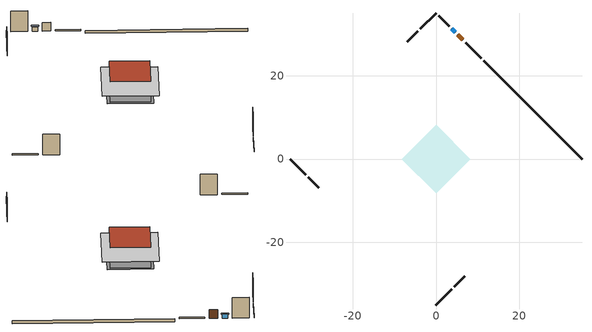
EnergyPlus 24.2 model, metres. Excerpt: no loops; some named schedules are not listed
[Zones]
conditioned space
 floor adiabatic (Floor1 construction): -5.81,0 0,5.81 5.81,0 0,-5.81 z0.21
 floor adiabatic (AdiabaticFloorConstruction): -8.22,0 0,8.22 8.22,0 0,-8.22 z2.65
 floor foundation (Slab1 construction): -5.88,0.91 -0.91,5.88 5.88,-0.91 0.91,-5.88 z-0.49
 wall outside (RimJoist1 construction): 0,-35.04 3.73,-31.31 / -35.04,0 -31.31,-3.73 / 0,35.04 -3.73,31.31 / 10.85,24.19 7.11,27.92 z0.21:0.51
 wall outside (AdiabaticWallConstruction 1): 6.46,28.58 5.24,29.79 z0.21:2.24
 wall outside (AdiabaticWallConstruction): 4.59,30.45 3.82,31.22 z0.21:1.16
 wall outside (Wall1 construction): 4.39,-30.65 6.9,-28.14 / -30.65,-4.39 -28.14,-6.9 / -4.39,30.65 -6.9,28.14 / 3.17,31.87 0.66,34.38 z0.21:5.09
 wall foundation (FoundationWall1 construction): 35.04,0 11.5,23.53 z-0.49:0.21
 window (WindowConstruction): 4.59,30.45 3.82,31.21 z0.21:1.16
 door (Door): 6.46,28.58 5.24,29.79 z0.21:2.24
 ceiling adiabatic (AdiabaticFloorConstruction): 0,-8.22 8.22,0 0,8.22 -8.22,0 z2.65
 roof outside (Roof1 construction): 0,5.81 -5.81,0 0,-5.81 5.81,0 z5.09
shading: 3.68,31.36 4.73,30.31 5.02,30.6 3.97,31.65 z1.36
[Building]
Building 1: Terrain=Suburbs
[Site:Location]
Montreal Intl AP_QC: Latitude {deg}=45.47; Longitude {deg}=-73.74; Time Zone {hr}=-5; Elevation {m}=36; Keep Site Location Information=Yes
[Site:GroundTemperature:Shallow]
2.07863, -0.316383, -0.508184, 0.628371, 5.19101, 9.73239, 13.6695, 16.1636, 16.3755, 14.347, 10.5102, 6.10817
[Site:WaterMainsTemperature]
Calculation Method=Schedule; Temperature Schedule=mains temperature schedule
[Material] Roughness=Rough; Thermal Absorptance=0.9
Name | Thickness {m} | Conductivity {W/m-K} | Density {kg/m3} | Specific Heat {J/kg-K} | Solar Absorptance | Visible Absorptance
asphalt or fiberglass shingles | 0.00635 | 0.162714 | 1121.4 | 1465.45 | 0.4 | 0.4
concrete 4.0 in. | 0.1016 | 1.803125 | 2242.8 | 837.4 | 0.7 | 0.7
concrete 8.0 in. | 0.2032 | 1.803125 | 2242.8 | 837.4 | 0.7 | 0.7
door material | 0.04445 | 0.0451087 | 512.64 | 1214.23 | 0.7 | 0.7
exterior vertical ins | 0.00108814 | 0.029427 | 32.04 | 1214.23 | 0.7 | 0.7
floor covering | 0.0127 | 9.015625 | 54.468 | 1339.84 | 0.6 | 0.6
floor covering 1 | 0.0127 | 0.0433444 | 54.468 | 1339.84 | 0.6 | 0.6
floor rigid ins; wall rigid ins | 0.512978 | 0.029427 | 32.04 | 1214.23 | 0.7 | 0.7
floor stud and cavity | 0.0889 | 0.233522 | 50.32683 | 1063.81 | 0.7 | 0.7
floor stud and cavity 1 | 0.1397 | 1.75129 | 37.0049 | 1207.88 | 0.7 | 0.7
furniture material conditioned space 1 | 0.1524 | 0.115458 | 640.8 | 1214.23 | 0.6 | 0.6
gypsum board | 0.00254 | 0.160291 | 801 | 837.4 | 0.6 | 0.6
gypsum board 1 | 0.0127 | 0.160291 | 801 | 837.4 | 0.6 | 0.6
osb sheathing 0.5 in. | 0.0127 | 0.115458 | 512.64 | 1214.23 | 0.7 | 0.7
osb sheathing 0.75 in. | 0.01905 | 0.115458 | 512.64 | 1214.23 | 0.7 | 0.7
osb sheathing 2.0 in. | 0.0508 | 0.115458 | 512.64 | 1214.23 | 0.7 | 0.7
rim joist stud and cavity | 0.0508 | 0.353641 | 125.044 | 1163.47 | 0.6 | 0.6
roof stud and cavity | 0.0889 | 0.469051 | 50.32683 | 1063.81 | 0.7 | 0.7
wall stud and cavity | 0.1397 | 0.146652 | 139.0536 | 1170.24 | 0.7 | 0.7
wall stud and cavity 1 | 0.0889 | 0.380278 | 52.3479 | 1209.89 | 0.7 | 0.7
wall stud and cavity 2 | 0.0889 | 0.391764 | 83.0341 | 1211.67 | 0.7 | 0.7
wood siding | 0.0254 | 0.102417 | 544.68 | 1172.36 | 0.4 | 0.4
wood siding 1; wood siding 2; wood siding 3 | 0.0254 | 0.102417 | 544.68 | 1172.36 | 0.7 | 0.7
[WindowMaterial:SimpleGlazingSystem]
WindowMaterial: U-Factor {W/m2-K}=3.30346; Solar Heat Gain Coefficient=0.65
[Construction]
AdiabaticFloorConstruction: floor stud and cavity 1, floor rigid ins, osb sheathing 0.75 in., floor covering 1
AdiabaticWallConstruction: wood siding 2, wall rigid ins, wall stud and cavity 1, gypsum board 1
AdiabaticWallConstruction 1: wood siding 3, wall rigid ins, wall stud and cavity 1, gypsum board 1
Door: door material
Floor1 construction: floor stud and cavity, floor covering
FoundationWall1 construction: concrete 8.0 in.
furniture construction conditioned space 1: furniture material conditioned space 1
PartitionWallConstruction: gypsum board 1, wall stud and cavity 2, gypsum board 1
RimJoist1 construction: wood siding 1, osb sheathing 2.0 in., rim joist stud and cavity
Roof1 construction: asphalt or fiberglass shingles, roof stud and cavity, gypsum board
Slab1 construction: concrete 4.0 in.
Wall1 construction: wood siding, osb sheathing 0.5 in., wall stud and cavity, gypsum board 1
WindowConstruction: WindowMaterial
[Zone]
conditioned space: Multiplier=1; Volume {m3}=421.4; Part of Total Floor Area=Yes
[Space]
conditioned space 1: Zone=conditioned space; Volume {m3}=421.4
[SurfaceProperty:ExposedFoundationPerimeter]
Slab1: Exposed Perimeter Calculation Method=TotalExposedPerimeter; Total Exposed Perimeter {m}=33.282
[InternalMass] Zone or ZoneList=conditioned space; Space or SpaceList=conditioned space 1
Name | Construction | Surface Area {m2}
furniture mass conditioned space 1 | furniture construction conditioned space 1 | 108.156
partition wall mass | PartitionWallConstruction | 202.8
[Lights]
interior lighting: Zone or ZoneList or Space or SpaceList=conditioned space 1; Schedule=interior lighting schedule; Design Level Calculation Method=LightingLevel; Lighting Level {W}=343.2; Return Air Fraction=0; Fraction Radiant=0.6; Fraction Visible=0.2; Fraction Replaceable=1
[People]
occupants: Zone or ZoneList or Space or SpaceList=conditioned space 1; Number of People Schedule=occupants schedule; Number of People Calculation Method=People; Number of People=3; Fraction Radiant=0.314171; Sensible Heat Fraction=0.56303; Activity Level Schedule=occupants activity schedule; Carbon Dioxide Generation Rate {m3/s-W}=0; Enable ASHRAE 55 Comfort Warnings=No; Mean Radiant Temperature Calculation Type=EnclosureAveraged
[ElectricEquipment] Zone or ZoneList or Space or SpaceList=conditioned space 1; Design Level Calculation Method=EquipmentLevel
Name | Schedule | Design Level {W} | Fraction Latent | Fraction Radiant | Fraction Lost
clothes dryer | clothes dryer schedule | 140.772 | 0.015 | 0.081 | 0.85
clothes washer | clothes washer schedule | 32.1985 | 0.03 | 0.162 | 0.7
cooking range | cooking range schedule | 215.147 | 0.08 | 0.432 | 0.2
dishwasher | dishwasher schedule | 66.8632 | 0.3 | 0.18 | 0.4
fridge | fridge schedule | 72.9452 | 0 | 0.6 | 0
mech vent house fan | mech vent house fan schedule | 0 | 0 | 0 | 1
mech vent house fan cfis | mech vent house fan cfis schedule | 0 | 0 | 0 | 0
mech vent range fan 0 | mech vent range fan 0 schedule | 57 | 0 | 0 | 1
misc plug loads | misc plug loads schedule | 494.7 | 0.045 | 0.513 | 0.1
whole house fan | Always On Discrete | 0 | 0 | 0 | 1
[OtherEquipment] Zone or ZoneList or Space or SpaceList=conditioned space 1; Design Level Calculation Method=EquipmentLevel
Name | Fuel Type | Schedule | Design Level {W} | Fraction Latent | Fraction Radiant | Fraction Lost
clothes dryer 1 | Electricity | clothes dryer schedule | 0 | 0.015 | 0.081 | 0.85
cooking range 1 | Electricity | cooking range schedule | 0 | 0.08 | 0.432 | 0.2
general water use latent | None | general water use schedule | 62.594 | 1 | 0 | 0
general water use sensible | None | general water use schedule | -61.6891 | 0 | 0.6 | 0
mech vent house fan latent load | None | Always On Discrete | 0 | 1 | 0 | 0
mech vent house fan sensible load | None | Always On Discrete | 0 | 0 | 0 | 0
water heater energy adjustment1 | Electricity | Always On Discrete | 0.01 | 0 | 0 | 1
[ZoneInfiltration:DesignFlowRate] Zone or ZoneList or Space or SpaceList=conditioned space 1; Schedule=Always On Discrete; Design Flow Rate Calculation Method=Flow/Zone; Design Flow Rate {m3/s}=0
infil flow; natural vent flow; whole house fan flow
[ZoneControl:Thermostat]
conditioned space Thermostat: Zone or ZoneList=conditioned space; Control Type Schedule=conditioned space Thermostat Schedule; Control 1=conditioned space temperature setpoint; Temperature Difference Between Cutout And Setpoint {deltaC}=0
[ZoneHVAC:Baseboard:Convective:Electric]
electric baseboard: Availability Schedule=Always On Discrete; Heating Design Capacity {W}=24403.4; Efficiency=1
[Zone equipment]
conditioned space: electric baseboard
[Foundation:Kiva]
Foundation Kiva 1: Initial Indoor Air Temperature {C}=18; Wall Height Above Grade {m}=0.210007; Wall Depth Below Slab {m}=0.2032; Custom Block Material Name 1=exterior vertical ins; Custom Block Depth 1 {m}=0.700004; Custom Block X Position 1 {m}=0.2032; Custom Block Z Position 1 {m}=0
[Foundation:Kiva:Settings]
Soil Conductivity {W/m-K}=0.849921; Soil Density {kg/m3}=1842.3; Soil Specific Heat {J/kg-K}=418.7; Ground Solar Absorptivity=0.9; Ground Thermal Absorptivity=0.9; Ground Surface Roughness {m}=0.03; Far-Field Width {m}=40; Deep-Ground Boundary Condition=ZeroFlux; Deep-Ground Depth {m}=40; Minimum Cell Dimension {m}=0.2; Maximum Cell Growth Coefficient=3; Simulation Timestep=Timestep
[Exterior:Lights]
exterior lighting: Schedule=exterior lighting schedule; Design Level {W}=75.6
[EnergyManagementSystem:GlobalVariable]
infil_program_Qfan
infil_program_Qinf
natural_vent_program_Qnv
natural_vent_program_Qwhf
[EnergyManagementSystem:Sensor]
Name | Output:Variable or Output:Meter Index Key | Output:Variable or Output:Meter
airflow_gain | infil flow | Infiltration Sensible Heat Gain Energy
airflow_gain_1 | natural vent flow | Infiltration Sensible Heat Gain Energy
airflow_gain_2 | whole house fan flow | Infiltration Sensible Heat Gain Energy
airflow_loss | infil flow | Infiltration Sensible Heat Loss Energy
airflow_loss_1 | natural vent flow | Infiltration Sensible Heat Loss Energy
airflow_loss_2 | whole house fan flow | Infiltration Sensible Heat Loss Energy
clg_load_cond |  | Cooling:EnergyTransfer:Zone:CONDITIONED SPACE
clg_sp_s; clg_sp_s_1 | cooling setpoint | Schedule Value
clothes_dryer_exhaust_0_sch_s | clothes dryer exhaust 0 schedule | Schedule Value
conditioned_space_clg_unmet_s | conditioned space | Zone Cooling Setpoint Not Met Time
conditioned_space_htg_unmet_s | conditioned space | Zone Heating Setpoint Not Met Time
cool_season | cooling season schedule | Schedule Value
fridge_tin_s; tin_s; tin_s_1 | conditioned space | Zone Mean Air Temperature
htg_load_cond |  | Heating:EnergyTransfer:Zone:CONDITIONED SPACE
htg_sp_s; htg_sp_s_1 | heating setpoint | Schedule Value
ig_ee_conv | clothes dryer | Electric Equipment Convective Heating Energy
ig_ee_conv_2 | cooking range | Electric Equipment Convective Heating Energy
ig_ee_conv_4 | fridge | Electric Equipment Convective Heating Energy
ig_ee_conv_5 | misc plug loads | Electric Equipment Convective Heating Energy
ig_ee_conv_6 | whole house fan | Electric Equipment Convective Heating Energy
ig_ee_rad | clothes dryer | Electric Equipment Radiant Heating Energy
ig_ee_rad_2 | cooking range | Electric Equipment Radiant Heating Energy
ig_ee_rad_4 | fridge | Electric Equipment Radiant Heating Energy
ig_ee_rad_5 | misc plug loads | Electric Equipment Radiant Heating Energy
ig_ee_rad_6 | whole house fan | Electric Equipment Radiant Heating Energy
ig_lgt_conv | interior lighting | Lights Convective Heating Energy
ig_lgt_rad | interior lighting | Lights Radiant Heating Energy
ig_lgt_vis | interior lighting | Lights Visible Radiation Heating Energy
ig_oe_conv | clothes dryer 1 | Other Equipment Convective Heating Energy
ig_oe_conv_1 | cooking range 1 | Other Equipment Convective Heating Energy
ig_oe_conv_2 | general water use latent | Other Equipment Convective Heating Energy
ig_oe_conv_3 | general water use sensible | Other Equipment Convective Heating Energy
ig_oe_conv_4 | water heater energy adjustment1 | Other Equipment Convective Heating Energy
ig_oe_rad | clothes dryer 1 | Other Equipment Radiant Heating Energy
ig_oe_rad_1 | cooking range 1 | Other Equipment Radiant Heating Energy
ig_oe_rad_2 | general water use latent | Other Equipment Radiant Heating Energy
ig_oe_rad_3 | general water use sensible | Other Equipment Radiant Heating Energy
ig_oe_rad_4 | water heater energy adjustment1 | Other Equipment Radiant Heating Energy
ig_ppl_conv | occupants | People Convective Heating Energy
ig_ppl_rad | occupants | People Radiant Heating Energy
im_conv | furniture mass conditioned space 1 | Surface Inside Face Convection Heat Gain Energy
im_conv_1 | partition wall mass | Surface Inside Face Convection Heat Gain Energy
im_ig | furniture mass conditioned space 1 | Surface Inside Face Internal Gains Radiation Heat Gain Energy
im_ig_1 | partition wall mass | Surface Inside Face Internal Gains Radiation Heat Gain Energy
im_lgt | furniture mass conditioned space 1 | Surface Inside Face Lights Radiation Heat Gain Energy
im_lgt_1 | partition wall mass | Surface Inside Face Lights Radiation Heat Gain Energy
im_sol | furniture mass conditioned space 1 | Surface Inside Face Solar Radiation Heat Gain Energy
im_sol_1 | partition wall mass | Surface Inside Face Solar Radiation Heat Gain Energy
im_surf | furniture mass conditioned space 1 | Surface Inside Face Net Surface Thermal Radiation Heat Gain Energy
im_surf_1 | partition wall mass | Surface Inside Face Net Surface Thermal Radiation Heat Gain Energy
mech_vent_range_fan_0_sch_s | mech vent range fan 0 schedule | Schedule Value
mv_conv | mech vent house fan | Electric Equipment Convective Heating Energy
mv_conv_1 | mech vent house fan cfis | Electric Equipment Convective Heating Energy
mv_conv_2 | mech vent range fan 0 | Electric Equipment Convective Heating Energy
mv_conv_3 | mech vent house fan latent load | Other Equipment Convective Heating Energy
mv_conv_4 | mech vent house fan sensible load | Other Equipment Convective Heating Energy
mv_rad | mech vent house fan | Electric Equipment Radiant Heating Energy
mv_rad_1 | mech vent house fan cfis | Electric Equipment Radiant Heating Energy
mv_rad_2 | mech vent range fan 0 | Electric Equipment Radiant Heating Energy
mv_rad_3 | mech vent house fan latent load | Other Equipment Radiant Heating Energy
mv_rad_4 | mech vent house fan sensible load | Other Equipment Radiant Heating Energy
natural_vent_s | natural vent schedule | Schedule Value
out_pb_s |  | Site Outdoor Air Barometric Pressure
out_wt_s |  | Site Outdoor Air Humidity Ratio
site_vw_s |  | Site Wind Speed
ss_back_out | Window1 | Surface Window Shortwave from Zone Back Out Window Heat Transfer Rate
ss_conv | Door1 | Surface Inside Face Convection Heat Gain Energy
ss_conv_1 | Window1 | Surface Inside Face Convection Heat Gain Energy
ss_ig | Door1 | Surface Inside Face Internal Gains Radiation Heat Gain Energy
ss_ig_1 | Window1 | Surface Inside Face Internal Gains Radiation Heat Gain Energy
ss_lgt | Door1 | Surface Inside Face Lights Radiation Heat Gain Energy
ss_sol | Door1 | Surface Inside Face Solar Radiation Heat Gain Energy
ss_surf | Door1 | Surface Inside Face Net Surface Thermal Radiation Heat Gain Energy
ss_surf_1 | Window1 | Surface Inside Face Net Surface Thermal Radiation Heat Gain Energy
ss_trans_in | Window1 | Surface Window Transmitted Solar Radiation Rate
ss_trans_out | Window1 | Surface Inside Face Initial Transmitted Diffuse Transmitted Out Window Solar Radiation Rate
s_conv | Floor1 | Surface Inside Face Convection Heat Gain Energy
s_conv_1 | FoundationWall1 | Surface Inside Face Convection Heat Gain Energy
s_conv_10 | Wall1:135 | Surface Inside Face Convection Heat Gain Energy
s_conv_11 | Wall1:225 | Surface Inside Face Convection Heat Gain Energy
s_conv_12 | Wall1:315 | Surface Inside Face Convection Heat Gain Energy
s_conv_13 | Wall1:45 | Surface Inside Face Convection Heat Gain Energy
s_conv_2 | inferred conditioned ceiling | Surface Inside Face Convection Heat Gain Energy
s_conv_3 | inferred conditioned floor | Surface Inside Face Convection Heat Gain Energy
s_conv_4 | RimJoist1:135 | Surface Inside Face Convection Heat Gain Energy
s_conv_5 | RimJoist1:225 | Surface Inside Face Convection Heat Gain Energy
s_conv_6 | RimJoist1:315 | Surface Inside Face Convection Heat Gain Energy
s_conv_7 | RimJoist1:45 | Surface Inside Face Convection Heat Gain Energy
s_conv_8 | Roof1 | Surface Inside Face Convection Heat Gain Energy
s_conv_9 | Slab1 | Surface Inside Face Convection Heat Gain Energy
s_ig | Floor1 | Surface Inside Face Internal Gains Radiation Heat Gain Energy
s_ig_1 | FoundationWall1 | Surface Inside Face Internal Gains Radiation Heat Gain Energy
s_ig_10 | Wall1:135 | Surface Inside Face Internal Gains Radiation Heat Gain Energy
s_ig_11 | Wall1:225 | Surface Inside Face Internal Gains Radiation Heat Gain Energy
s_ig_12 | Wall1:315 | Surface Inside Face Internal Gains Radiation Heat Gain Energy
s_ig_13 | Wall1:45 | Surface Inside Face Internal Gains Radiation Heat Gain Energy
s_ig_2 | inferred conditioned ceiling | Surface Inside Face Internal Gains Radiation Heat Gain Energy
s_ig_3 | inferred conditioned floor | Surface Inside Face Internal Gains Radiation Heat Gain Energy
s_ig_4 | RimJoist1:135 | Surface Inside Face Internal Gains Radiation Heat Gain Energy
s_ig_5 | RimJoist1:225 | Surface Inside Face Internal Gains Radiation Heat Gain Energy
s_ig_6 | RimJoist1:315 | Surface Inside Face Internal Gains Radiation Heat Gain Energy
s_ig_7 | RimJoist1:45 | Surface Inside Face Internal Gains Radiation Heat Gain Energy
s_ig_8 | Roof1 | Surface Inside Face Internal Gains Radiation Heat Gain Energy
s_ig_9 | Slab1 | Surface Inside Face Internal Gains Radiation Heat Gain Energy
s_lgt | Floor1 | Surface Inside Face Lights Radiation Heat Gain Energy
s_lgt_1 | FoundationWall1 | Surface Inside Face Lights Radiation Heat Gain Energy
s_lgt_10 | Wall1:135 | Surface Inside Face Lights Radiation Heat Gain Energy
s_lgt_11 | Wall1:225 | Surface Inside Face Lights Radiation Heat Gain Energy
s_lgt_12 | Wall1:315 | Surface Inside Face Lights Radiation Heat Gain Energy
s_lgt_13 | Wall1:45 | Surface Inside Face Lights Radiation Heat Gain Energy
s_lgt_2 | inferred conditioned ceiling | Surface Inside Face Lights Radiation Heat Gain Energy
s_lgt_3 | inferred conditioned floor | Surface Inside Face Lights Radiation Heat Gain Energy
s_lgt_4 | RimJoist1:135 | Surface Inside Face Lights Radiation Heat Gain Energy
s_lgt_5 | RimJoist1:225 | Surface Inside Face Lights Radiation Heat Gain Energy
s_lgt_6 | RimJoist1:315 | Surface Inside Face Lights Radiation Heat Gain Energy
s_lgt_7 | RimJoist1:45 | Surface Inside Face Lights Radiation Heat Gain Energy
s_lgt_8 | Roof1 | Surface Inside Face Lights Radiation Heat Gain Energy
s_lgt_9 | Slab1 | Surface Inside Face Lights Radiation Heat Gain Energy
s_sol | Floor1 | Surface Inside Face Solar Radiation Heat Gain Energy
s_sol_1 | FoundationWall1 | Surface Inside Face Solar Radiation Heat Gain Energy
s_sol_10 | Wall1:135 | Surface Inside Face Solar Radiation Heat Gain Energy
s_sol_11 | Wall1:225 | Surface Inside Face Solar Radiation Heat Gain Energy
s_sol_12 | Wall1:315 | Surface Inside Face Solar Radiation Heat Gain Energy
s_sol_13 | Wall1:45 | Surface Inside Face Solar Radiation Heat Gain Energy
s_sol_2 | inferred conditioned ceiling | Surface Inside Face Solar Radiation Heat Gain Energy
s_sol_3 | inferred conditioned floor | Surface Inside Face Solar Radiation Heat Gain Energy
s_sol_4 | RimJoist1:135 | Surface Inside Face Solar Radiation Heat Gain Energy
s_sol_5 | RimJoist1:225 | Surface Inside Face Solar Radiation Heat Gain Energy
s_sol_6 | RimJoist1:315 | Surface Inside Face Solar Radiation Heat Gain Energy
s_sol_7 | RimJoist1:45 | Surface Inside Face Solar Radiation Heat Gain Energy
s_sol_8 | Roof1 | Surface Inside Face Solar Radiation Heat Gain Energy
s_sol_9 | Slab1 | Surface Inside Face Solar Radiation Heat Gain Energy
s_surf | Floor1 | Surface Inside Face Net Surface Thermal Radiation Heat Gain Energy
s_surf_1 | FoundationWall1 | Surface Inside Face Net Surface Thermal Radiation Heat Gain Energy
s_surf_10 | Wall1:135 | Surface Inside Face Net Surface Thermal Radiation Heat Gain Energy
s_surf_11 | Wall1:225 | Surface Inside Face Net Surface Thermal Radiation Heat Gain Energy
s_surf_12 | Wall1:315 | Surface Inside Face Net Surface Thermal Radiation Heat Gain Energy
s_surf_13 | Wall1:45 | Surface Inside Face Net Surface Thermal Radiation Heat Gain Energy
s_surf_2 | inferred conditioned ceiling | Surface Inside Face Net Surface Thermal Radiation Heat Gain Energy
s_surf_3 | inferred conditioned floor | Surface Inside Face Net Surface Thermal Radiation Heat Gain Energy
s_surf_4 | RimJoist1:135 | Surface Inside Face Net Surface Thermal Radiation Heat Gain Energy
s_surf_5 | RimJoist1:225 | Surface Inside Face Net Surface Thermal Radiation Heat Gain Energy
s_surf_6 | RimJoist1:315 | Surface Inside Face Net Surface Thermal Radiation Heat Gain Energy
s_surf_7 | RimJoist1:45 | Surface Inside Face Net Surface Thermal Radiation Heat Gain Energy
s_surf_8 | Roof1 | Surface Inside Face Net Surface Thermal Radiation Heat Gain Energy
s_surf_9 | Slab1 | Surface Inside Face Net Surface Thermal Radiation Heat Gain Energy
tout_s | conditioned space | Zone Outdoor Air Drybulb Temperature
win_s | conditioned space | Zone Air Humidity Ratio
[EnergyManagementSystem:Actuator]
Name | Actuated Component Unique | Actuated Component Type | Actuated Component Control Type
fridge_schedule_act | fridge schedule | Schedule:Constant | Schedule Value
infil_flow_act | infil flow | Zone Infiltration | Air Exchange Flow Rate
mech_vent_house_fan_cfis_act | mech vent house fan cfis | ElectricEquipment | Electricity Rate
mech_vent_house_fan_latent_load_act | mech vent house fan latent load | OtherEquipment | Power Level
mech_vent_house_fan_sensible_load_act | mech vent house fan sensible load | OtherEquipment | Power Level
natural_vent_flow_act | natural vent flow | Zone Infiltration | Air Exchange Flow Rate
water_heater_ec_adj_act | water heater energy adjustment1 | OtherEquipment | Power Level
whole_house_fan_act | whole house fan | ElectricEquipment | Electricity Rate
whole_house_fan_flow_act | whole house fan flow | Zone Infiltration | Air Exchange Flow Rate
